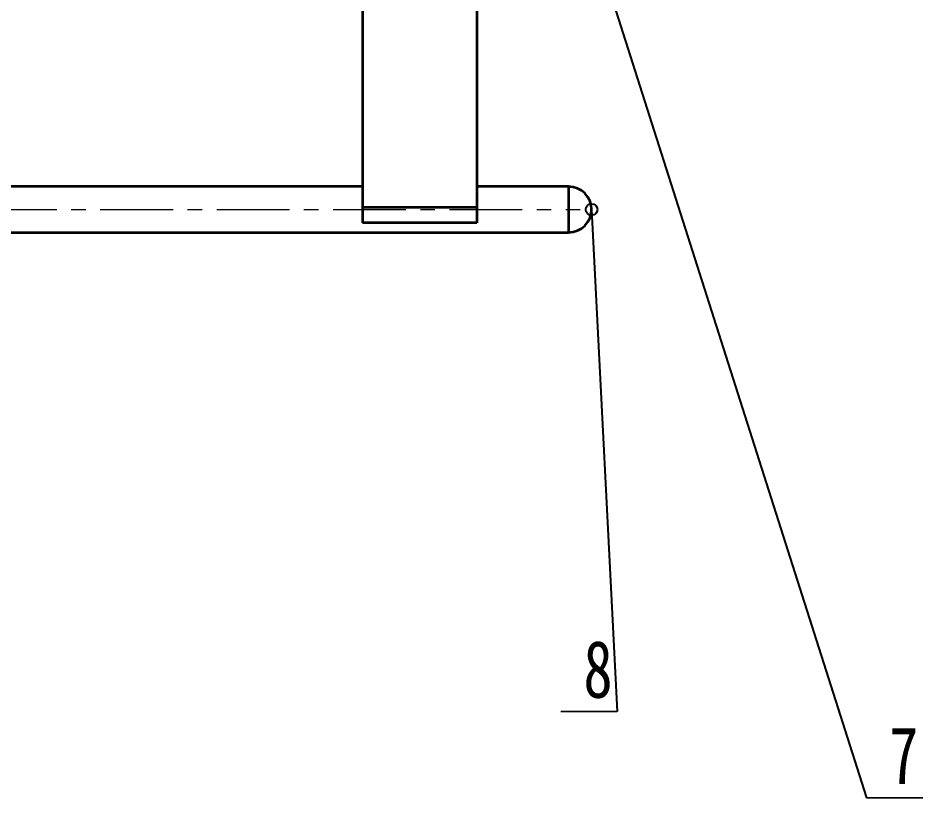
# Model space of a CAD drawing. Header units: millimetres. Extents: x 0 to 1189, y 0 to 841.
# Drawn here: x 412.9 to 570.9, y 488.6 to 624.8 of the extents above; entities that cross this region are included whole.
import ezdxf

# ---------------------------------------------------------------- set-up
doc = ezdxf.new("R2010")
doc.units = ezdxf.units.MM
doc.linetypes.add('CENTERX2', pattern=[20.32, 12.7, -2.54, 2.54, -2.54])
doc.styles.add('SLDTEXTSTYLE1', font='hyswlongfangsong.ttf')
doc.styles.get("Standard").update_dxf_attribs({"font": 'hyswlongfangsong.ttf'})
doc.dimstyles.new('SLDDIMSTYLE0', dxfattribs={"dimtxt": 0.18, "dimasz": 4.08, "dimexe": 0, "dimexo": 0.0625, "dimgap": 0, "dimtad": 0, "dimtih": 1, "dimtoh": 1, "dimdec": 0, "dimrnd": 1e-09, "dimzin": 0, "dimdsep": 46, "dimtxsty": 'Standard', "dimsah": 1, "dimcen": 0.09, "dimadec": 0, "dimazin": 0, "dimtfac": 4.08, "dimtdec": 0, "dimtofl": 0, "dimtmove": 0, "dimatfit": 3, "dimfxl": 1, "dimfrac": 2, "dimtolj": 1, "dimtzin": 0, "dimarcsym": 0})

# ---------------------------------------------------------------- blocks, each defined once
blk = doc.blocks.new('SW_NOTE_0_8')
at = {"color": 0, "linetype": 'Continuous', "lineweight": 18}
for p, q in [((0, 0), (9.85, 0)), ((9.85, 0), (0, 0)), ((0, 0), (9.85, 0)), ((9.85, 0), (0, 0)), ((0, 0), (9.85, 0)), ((9.85, 0), (0, 0))]:
    blk.add_line(p, q, dxfattribs=at)
at = {"color": 0, "linetype": 'Continuous', "lineweight": 18, "insert": (6.49, 12.42), "char_height": 10, "attachment_point": 2, "style": 'SLDTEXTSTYLE1'}
blk.add_mtext('7', dxfattribs=at)
blk = doc.blocks.new('SW_NOTE_0_9')
at = {"color": 0, "linetype": 'Continuous', "lineweight": 18}
for p, q in [((-9.85, 0), (0, 0)), ((0, 0), (-9.85, 0)), ((-9.85, 0), (0, 0)), ((0, 0), (-9.85, 0)), ((-9.85, 0), (0, 0)), ((0, 0), (-9.85, 0))]:
    blk.add_line(p, q, dxfattribs=at)
at = {"color": 0, "linetype": 'Continuous', "lineweight": 18, "insert": (-3.36, 12.42), "char_height": 10, "attachment_point": 2, "style": 'SLDTEXTSTYLE1'}
blk.add_mtext('8', dxfattribs=at)

msp = doc.modelspace()

# ---------------------------------------------------------------- linework, layer by layer
at = {"color": 7, "linetype": 'Continuous', "lineweight": 35}
for p, q in [((473.01, 631.77), (473.01, 591.76)), ((493.01, 631.77), (493.01, 591.76)), ((473.01, 595.39), (323.01, 595.39)), ((509.01, 595.39), (493.01, 595.39)), ((509.01, 595.39), (509.01, 588.14)), ((493.01, 591.76), (473.01, 591.76)), ((473.01, 591.76), (473.01, 589.09)), ((493.01, 591.76), (493.01, 589.09)), ((493.01, 589.09), (473.01, 589.09)), ((509.01, 588.14), (509.01, 587.39)), ((287.01, 587.39), (509.01, 587.39))]:
    msp.add_line(p, q, dxfattribs=at)
at = {"color": 7, "linetype": 'CENTERX2', "lineweight": 18}
msp.add_line((285.01, 591.39), (511.01, 591.39), dxfattribs=at)
at = {"color": 7, "linetype": 'Continuous', "lineweight": 35}
msp.add_arc((509.01, 591.39), 4, 270, 90, dxfattribs=at)

# ---------------------------------------------------------------- block references
at = {"color": 7, "linetype": 'Continuous', "lineweight": 18}
for name, p in [('SW_NOTE_0_9', (517.5, 503.69)), ('SW_NOTE_0_8', (561.01, 488.61))]:
    msp.add_blockref(name, p, dxfattribs=at)

# ---------------------------------------------------------------- leaders
for points in [[(515.51, 631.69), (561.01, 488.61)], [(513.01, 591.39), (517.5, 503.69)]]:
    msp.add_leader(points, dimstyle='SLDDIMSTYLE0', override={"dimldrblk": 'Small'}, dxfattribs=at)

doc.saveas('drawing.dxf')
